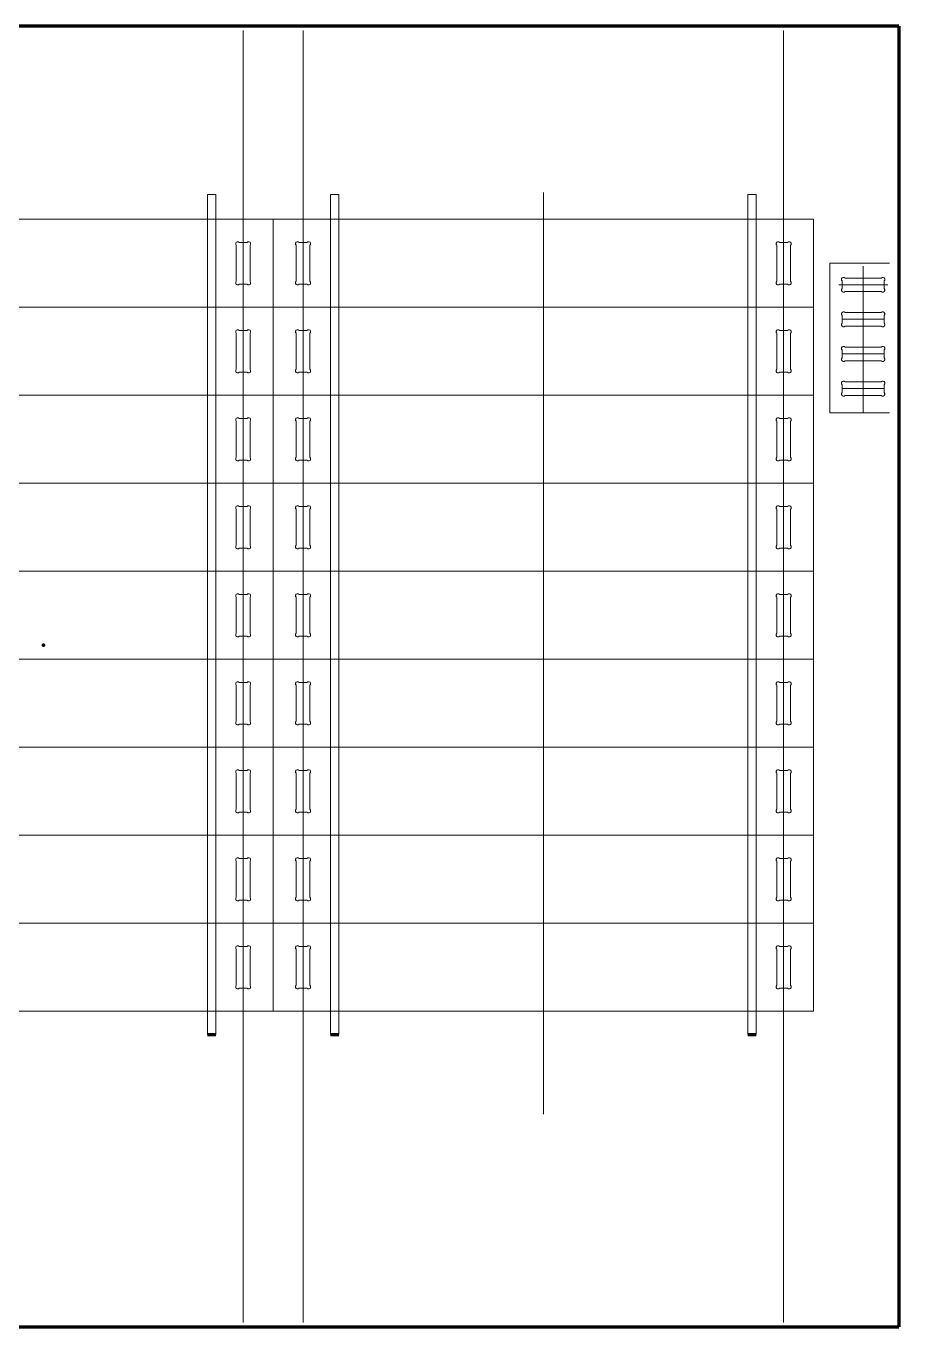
# Model space of a CAD drawing. Header units: millimetres. Extents: x -37 to 2453, y -407 to 1455.
# Drawn here: x 1203 to 2453, y -407 to 1455 of the extents above; entities that cross this region are included whole.
import ezdxf
from ezdxf.lldxf.tags import DXFTag

# ---------------------------------------------------------------- set-up
doc = ezdxf.new("R2010")
doc.units = ezdxf.units.MM
doc.layers.add('1', color=7, linetype='Continuous', true_color=0xffffff)
doc.layers.add('23', color=7, linetype='Continuous', true_color=0xffffff)
tags = doc.linetypes.add('PHANTOM', pattern=[50.5, 18, -6.5, 6.5, -6.5, 6.5, -6.5]).pattern_tags.tags
tags[14:15] = [DXFTag(74, 4), DXFTag(75, 0), DXFTag(340, '0'), DXFTag(46, 0.0), DXFTag(50, 0.0), DXFTag(44, 0.0), DXFTag(45, 0.0)]
tags[12:13] = [DXFTag(74, 4), DXFTag(75, 0), DXFTag(340, '0'), DXFTag(46, 0.0), DXFTag(50, 0.0), DXFTag(44, 0.0), DXFTag(45, 0.0)]
tags[10:11] = [DXFTag(74, 4), DXFTag(75, 0), DXFTag(340, '0'), DXFTag(46, 0.0), DXFTag(50, 0.0), DXFTag(44, 0.0), DXFTag(45, 0.0)]
tags[8:9] = [DXFTag(74, 4), DXFTag(75, 0), DXFTag(340, '0'), DXFTag(46, 0.0), DXFTag(50, 0.0), DXFTag(44, 0.0), DXFTag(45, 0.0)]
tags[6:7] = [DXFTag(74, 4), DXFTag(75, 0), DXFTag(340, '0'), DXFTag(46, 0.0), DXFTag(50, 0.0), DXFTag(44, 0.0), DXFTag(45, 0.0)]
tags[4:5] = [DXFTag(74, 4), DXFTag(75, 0), DXFTag(340, '0'), DXFTag(46, 0.0), DXFTag(50, 0.0), DXFTag(44, 0.0), DXFTag(45, 0.0)]

msp = doc.modelspace()

# ---------------------------------------------------------------- linework, layer by layer
at = {"layer": '1', "color": 251, "linetype": 'Continuous', "lineweight": 70}
for p, q in [((2453.449976, 1455.448367), (2.749976, 1455.448367)), ((2453.449976, 1455.448367), (2453.449976, -407.251633)), ((2.749976, -407.251633), (2453.449976, -407.251633))]:
    msp.add_line(p, q, dxfattribs=at)
at = {"layer": '1', "color": 172, "linetype": 'PHANTOM', "lineweight": 18}
for p, q in [((1514.199976, 1449.098367), (1514.199976, -400.901633)), ((1599.999976, 1449.098367), (1599.999976, -400.901633)), ((2288.199976, 1449.098367), (2288.199976, -400.901633)), ((1944.099976, 1217.233797), (1944.099976, -102.766203)), ((2402.102885, 1111.649952), (2402.102885, 901.649952)), ((2367.2574, 1084.962299), (2437.2574, 1084.962299)), ((2372.102885, 1035.512299), (2432.102885, 1035.512299)), ((2372.102885, 985.962299), (2432.102885, 985.962299)), ((2372.102885, 936.312299), (2432.102885, 936.312299))]:
    msp.add_line(p, q, dxfattribs=at)
at = {"layer": '1', "color": 172, "linetype": 'Continuous', "lineweight": 18}
for p, q in [((1463.099976, 1214.098367), (1463.099976, 11.390993)), ((1475.099976, 1214.098367), (1463.099976, 1214.098367)), ((1475.099976, 11.390993), (1475.099976, 1214.098367)), ((1639.099976, 1214.098367), (1651.099976, 1214.098367)), ((1639.099976, 11.390993), (1639.099976, 1214.098367)), ((1651.099976, 1214.098367), (1651.099976, 11.390993)), ((2237.099976, 1214.098367), (2237.099976, 11.390993)), ((2249.099976, 1214.098367), (2237.099976, 1214.098367)), ((2249.099976, 11.390993), (2249.099976, 1214.098367)), ((9.099976, 1178.698367), (2331.099976, 1178.698367)), ((1557.099976, 1178.698367), (1557.099976, 44.698367)), ((2331.099976, 1178.698367), (2331.099976, 44.698367)), ((1504.399976, 1141.462299), (1504.399976, 1089.934435)), ((1519.763908, 1145.698367), (1508.636044, 1145.698367)), ((1523.999976, 1089.934435), (1523.999976, 1141.462299)), ((1590.199976, 1089.934435), (1590.199976, 1141.462299)), ((1594.436044, 1145.698367), (1605.563908, 1145.698367)), ((1609.799976, 1141.462299), (1609.799976, 1089.934435)), ((2278.399976, 1141.462299), (2278.399976, 1089.934435)), ((2293.763908, 1145.698367), (2282.636044, 1145.698367)), ((2297.999976, 1089.934435), (2297.999976, 1141.462299)), ((2354.542222, 1115.698367), (2439.912596, 1115.698367)), ((2354.542222, 901.649952), (2354.542222, 1115.698367)), ((1508.636044, 1085.698367), (1519.763908, 1085.698367)), ((1605.563908, 1085.698367), (1594.436044, 1085.698367)), ((2282.636044, 1085.698367), (2293.763908, 1085.698367)), ((2372.102885, 1079.498367), (2372.102885, 1090.426231)), ((2376.338953, 1094.662299), (2427.866817, 1094.662299)), ((2432.102885, 1090.426231), (2432.102885, 1079.498367)), ((2376.338953, 1075.262299), (2427.866817, 1075.262299)), ((9.099976, 1052.698367), (2331.099976, 1052.698367)), ((2376.338953, 1045.262299), (2427.866817, 1045.262299)), ((2372.102885, 1029.998367), (2372.102885, 1041.026231)), ((2376.338953, 1025.762299), (2427.866817, 1025.762299)), ((2432.102885, 1041.026231), (2432.102885, 1029.998367)), ((1504.399976, 963.934435), (1504.399976, 1015.462299)), ((1508.636044, 1019.698367), (1519.763908, 1019.698367)), ((1523.999976, 1015.462299), (1523.999976, 963.934435)), ((1590.199976, 1015.462299), (1590.199976, 963.934435)), ((1605.563908, 1019.698367), (1594.436044, 1019.698367)), ((1609.799976, 963.934435), (1609.799976, 1015.462299)), ((2278.399976, 963.934435), (2278.399976, 1015.462299)), ((2282.636044, 1019.698367), (2293.763908, 1019.698367)), ((2297.999976, 1015.462299), (2297.999976, 963.934435)), ((2372.102885, 980.398367), (2372.102885, 991.526231)), ((2376.338953, 995.762299), (2427.866817, 995.762299)), ((2432.102885, 991.526231), (2432.102885, 980.398367)), ((2376.338953, 976.162299), (2427.866817, 976.162299)), ((1519.763908, 959.698367), (1508.636044, 959.698367)), ((1594.436044, 959.698367), (1605.563908, 959.698367)), ((2293.763908, 959.698367), (2282.636044, 959.698367)), ((2372.102885, 930.698367), (2372.102885, 941.926231)), ((2376.338953, 946.162299), (2427.866817, 946.162299)), ((2432.102885, 941.926231), (2432.102885, 930.698367)), ((9.099976, 926.698367), (2331.099976, 926.698367)), ((2427.866817, 926.462299), (2376.338953, 926.462299)), ((2439.912596, 901.649952), (2354.542222, 901.649952)), ((1504.399976, 889.462299), (1504.399976, 837.934435)), ((1519.763908, 893.698367), (1508.636044, 893.698367)), ((1523.999976, 837.934435), (1523.999976, 889.462299)), ((1590.199976, 837.934435), (1590.199976, 889.462299)), ((1594.436044, 893.698367), (1605.563908, 893.698367)), ((1609.799976, 889.462299), (1609.799976, 837.934435)), ((2278.399976, 889.462299), (2278.399976, 837.934435)), ((2293.763908, 893.698367), (2282.636044, 893.698367)), ((2297.999976, 837.934435), (2297.999976, 889.462299)), ((1508.636044, 833.698367), (1519.763908, 833.698367)), ((1605.563908, 833.698367), (1594.436044, 833.698367)), ((2282.636044, 833.698367), (2293.763908, 833.698367)), ((9.099976, 800.698367), (2331.099976, 800.698367)), ((1508.636044, 767.698367), (1519.763908, 767.698367)), ((1605.563908, 767.698367), (1594.436044, 767.698367)), ((2282.636044, 767.698367), (2293.763908, 767.698367)), ((1504.399976, 711.934435), (1504.399976, 763.462299)), ((1523.999976, 763.462299), (1523.999976, 711.934435)), ((1590.199976, 763.462299), (1590.199976, 711.934435)), ((1609.799976, 711.934435), (1609.799976, 763.462299)), ((2278.399976, 711.934435), (2278.399976, 763.462299)), ((2297.999976, 763.462299), (2297.999976, 711.934435)), ((1519.763908, 707.698367), (1508.636044, 707.698367)), ((1594.436044, 707.698367), (1605.563908, 707.698367)), ((2293.763908, 707.698367), (2282.636044, 707.698367)), ((9.099976, 674.698367), (2331.099976, 674.698367)), ((1504.399976, 637.462299), (1504.399976, 585.934435)), ((1519.763908, 641.698367), (1508.636044, 641.698367)), ((1523.999976, 585.934435), (1523.999976, 637.462299)), ((1590.199976, 585.934435), (1590.199976, 637.462299)), ((1594.436044, 641.698367), (1605.563908, 641.698367)), ((1609.799976, 637.462299), (1609.799976, 585.934435)), ((2278.399976, 637.462299), (2278.399976, 585.934435)), ((2293.763908, 641.698367), (2282.636044, 641.698367)), ((2297.999976, 585.934435), (2297.999976, 637.462299)), ((1508.636044, 581.698367), (1519.763908, 581.698367)), ((1605.563908, 581.698367), (1594.436044, 581.698367)), ((2282.636044, 581.698367), (2293.763908, 581.698367)), ((9.099976, 548.698367), (2331.099976, 548.698367)), ((1504.399976, 459.934435), (1504.399976, 511.462299)), ((1508.636044, 515.698367), (1519.763908, 515.698367)), ((1523.999976, 511.462299), (1523.999976, 459.934435)), ((1590.199976, 511.462299), (1590.199976, 459.934435)), ((1605.563908, 515.698367), (1594.436044, 515.698367)), ((1609.799976, 459.934435), (1609.799976, 511.462299)), ((2278.399976, 459.934435), (2278.399976, 511.462299)), ((2282.636044, 515.698367), (2293.763908, 515.698367)), ((2297.999976, 511.462299), (2297.999976, 459.934435)), ((1519.763908, 455.698367), (1508.636044, 455.698367)), ((1594.436044, 455.698367), (1605.563908, 455.698367)), ((2293.763908, 455.698367), (2282.636044, 455.698367)), ((9.099976, 422.698367), (2331.099976, 422.698367)), ((1504.399976, 385.462299), (1504.399976, 333.934435)), ((1519.763908, 389.698367), (1508.636044, 389.698367)), ((1523.999976, 333.934435), (1523.999976, 385.462299)), ((1590.199976, 333.934435), (1590.199976, 385.462299)), ((1594.436044, 389.698367), (1605.563908, 389.698367)), ((1609.799976, 385.462299), (1609.799976, 333.934435)), ((2278.399976, 385.462299), (2278.399976, 333.934435)), ((2293.763908, 389.698367), (2282.636044, 389.698367)), ((2297.999976, 333.934435), (2297.999976, 385.462299)), ((1508.636044, 329.698367), (1519.763908, 329.698367)), ((1605.563908, 329.698367), (1594.436044, 329.698367)), ((2282.636044, 329.698367), (2293.763908, 329.698367)), ((9.099976, 296.698367), (2331.099976, 296.698367)), ((1508.636044, 263.698367), (1519.763908, 263.698367)), ((1605.563908, 263.698367), (1594.436044, 263.698367)), ((2282.636044, 263.698367), (2293.763908, 263.698367)), ((1504.399976, 207.934435), (1504.399976, 259.462299)), ((1523.999976, 259.462299), (1523.999976, 207.934435)), ((1590.199976, 259.462299), (1590.199976, 207.934435)), ((1609.799976, 207.934435), (1609.799976, 259.462299)), ((2278.399976, 207.934435), (2278.399976, 259.462299)), ((2297.999976, 259.462299), (2297.999976, 207.934435)), ((1519.763908, 203.698367), (1508.636044, 203.698367)), ((1594.436044, 203.698367), (1605.563908, 203.698367)), ((2293.763908, 203.698367), (2282.636044, 203.698367)), ((9.099976, 170.698367), (2331.099976, 170.698367)), ((1504.399976, 133.462299), (1504.399976, 81.934435)), ((1519.763908, 137.698367), (1508.636044, 137.698367)), ((1523.999976, 81.934435), (1523.999976, 133.462299)), ((1590.199976, 81.934435), (1590.199976, 133.462299)), ((1594.436044, 137.698367), (1605.563908, 137.698367)), ((1609.799976, 133.462299), (1609.799976, 81.934435)), ((2278.399976, 133.462299), (2278.399976, 81.934435)), ((2293.763908, 137.698367), (2282.636044, 137.698367)), ((2297.999976, 81.934435), (2297.999976, 133.462299)), ((1508.636044, 77.698367), (1519.763908, 77.698367)), ((1605.563908, 77.698367), (1594.436044, 77.698367)), ((2282.636044, 77.698367), (2293.763908, 77.698367)), ((9.099976, 44.698367), (2331.099976, 44.698367))]:
    msp.add_line(p, q, dxfattribs=at)
at = {"layer": '1', "color": 163, "linetype": 'Continuous', "lineweight": 70}
for p, q in [((1463.099976, 11.390993), (1475.099976, 11.390993)), ((1639.099976, 11.390993), (1651.099976, 11.390993)), ((2237.099976, 11.390993), (2249.099976, 11.390993))]:
    msp.add_line(p, q, dxfattribs=at)
at = {"layer": '1', "color": 172, "linetype": 'Continuous', "lineweight": 18}
for centre, start, end in [((1506.399976, 1143.698367), 41.810315, 228.189685), ((1521.999976, 1143.698367), 311.810315, 138.189685), ((1592.199976, 1143.698367), 41.810315, 228.189685), ((1607.799976, 1143.698367), 311.810315, 138.189685), ((2280.399976, 1143.698367), 41.810315, 228.189685), ((2295.999976, 1143.698367), 311.810315, 138.189685), ((1506.399976, 1087.698367), 131.810315, 318.189685), ((1521.999976, 1087.698367), 221.810315, 48.189685), ((1592.199976, 1087.698367), 131.810315, 318.189685), ((1607.799976, 1087.698367), 221.810315, 48.189685), ((2280.399976, 1087.698367), 131.810315, 318.189685), ((2295.999976, 1087.698367), 221.810315, 48.189685), ((2374.102885, 1092.662299), 41.810315, 228.189685), ((2430.102885, 1092.662299), 311.810315, 138.189685), ((2374.102885, 1077.262299), 131.810315, 318.189685), ((2430.102885, 1077.262299), 221.810315, 48.189685), ((2374.102885, 1043.262299), 41.810315, 228.189685), ((2430.102885, 1043.262299), 311.810315, 138.189685), ((2374.102885, 1027.762299), 131.810315, 318.189685), ((2430.102885, 1027.762299), 221.810315, 48.189685), ((1506.399976, 1017.698367), 41.810315, 228.189685), ((1521.999976, 1017.698367), 311.810315, 138.189685), ((1592.199976, 1017.698367), 41.810315, 228.189685), ((1607.799976, 1017.698367), 311.810315, 138.189685), ((2280.399976, 1017.698367), 41.810315, 228.189685), ((2295.999976, 1017.698367), 311.810315, 138.189685), ((2374.102885, 993.762299), 41.810315, 228.189685), ((2430.102885, 993.762299), 311.810315, 138.189685), ((2374.102885, 978.162299), 131.810315, 318.189685), ((2430.102885, 978.162299), 221.810315, 48.189685), ((1506.399976, 961.698367), 131.810315, 318.189685), ((1521.999976, 961.698367), 221.810315, 48.189685), ((1592.199976, 961.698367), 131.810315, 318.189685), ((1607.799976, 961.698367), 221.810315, 48.189685), ((2280.399976, 961.698367), 131.810315, 318.189685), ((2295.999976, 961.698367), 221.810315, 48.189685), ((2374.102885, 944.162299), 41.810315, 228.189685), ((2430.102885, 944.162299), 311.810315, 138.189685), ((2374.102885, 928.462299), 131.810315, 318.189685), ((2430.102885, 928.462299), 221.810315, 48.189685), ((1506.399976, 891.698367), 41.810315, 228.189685), ((1521.999976, 891.698367), 311.810315, 138.189685), ((1592.199976, 891.698367), 41.810315, 228.189685), ((1607.799976, 891.698367), 311.810315, 138.189685), ((2280.399976, 891.698367), 41.810315, 228.189685), ((2295.999976, 891.698367), 311.810315, 138.189685), ((1506.399976, 835.698367), 131.810315, 318.189685), ((1521.999976, 835.698367), 221.810315, 48.189685), ((1592.199976, 835.698367), 131.810315, 318.189685), ((1607.799976, 835.698367), 221.810315, 48.189685), ((2280.399976, 835.698367), 131.810315, 318.189685), ((2295.999976, 835.698367), 221.810315, 48.189685), ((1506.399976, 765.698367), 41.810315, 228.189685), ((1521.999976, 765.698367), 311.810315, 138.189685), ((1592.199976, 765.698367), 41.810315, 228.189685), ((1607.799976, 765.698367), 311.810315, 138.189685), ((2280.399976, 765.698367), 41.810315, 228.189685), ((2295.999976, 765.698367), 311.810315, 138.189685), ((1506.399976, 709.698367), 131.810315, 318.189685), ((1521.999976, 709.698367), 221.810315, 48.189685), ((1592.199976, 709.698367), 131.810315, 318.189685), ((1607.799976, 709.698367), 221.810315, 48.189685), ((2280.399976, 709.698367), 131.810315, 318.189685), ((2295.999976, 709.698367), 221.810315, 48.189685), ((1506.399976, 639.698367), 41.810315, 228.189685), ((1521.999976, 639.698367), 311.810315, 138.189685), ((1592.199976, 639.698367), 41.810315, 228.189685), ((1607.799976, 639.698367), 311.810315, 138.189685), ((2280.399976, 639.698367), 41.810315, 228.189685), ((2295.999976, 639.698367), 311.810315, 138.189685), ((1506.399976, 583.698367), 131.810315, 318.189685), ((1521.999976, 583.698367), 221.810315, 48.189685), ((1592.199976, 583.698367), 131.810315, 318.189685), ((1607.799976, 583.698367), 221.810315, 48.189685), ((2280.399976, 583.698367), 131.810315, 318.189685), ((2295.999976, 583.698367), 221.810315, 48.189685), ((1506.399976, 513.698367), 41.810315, 228.189685), ((1521.999976, 513.698367), 311.810315, 138.189685), ((1592.199976, 513.698367), 41.810315, 228.189685), ((1607.799976, 513.698367), 311.810315, 138.189685), ((2280.399976, 513.698367), 41.810315, 228.189685), ((2295.999976, 513.698367), 311.810315, 138.189685), ((1506.399976, 457.698367), 131.810315, 318.189685), ((1521.999976, 457.698367), 221.810315, 48.189685), ((1592.199976, 457.698367), 131.810315, 318.189685), ((1607.799976, 457.698367), 221.810315, 48.189685), ((2280.399976, 457.698367), 131.810315, 318.189685), ((2295.999976, 457.698367), 221.810315, 48.189685), ((1506.399976, 387.698367), 41.810315, 228.189685), ((1521.999976, 387.698367), 311.810315, 138.189685), ((1592.199976, 387.698367), 41.810315, 228.189685), ((1607.799976, 387.698367), 311.810315, 138.189685), ((2280.399976, 387.698367), 41.810315, 228.189685), ((2295.999976, 387.698367), 311.810315, 138.189685), ((1506.399976, 331.698367), 131.810315, 318.189685), ((1521.999976, 331.698367), 221.810315, 48.189685), ((1592.199976, 331.698367), 131.810315, 318.189685), ((1607.799976, 331.698367), 221.810315, 48.189685), ((2280.399976, 331.698367), 131.810315, 318.189685), ((2295.999976, 331.698367), 221.810315, 48.189685), ((1506.399976, 261.698367), 41.810315, 228.189685), ((1521.999976, 261.698367), 311.810315, 138.189685), ((1592.199976, 261.698367), 41.810315, 228.189685), ((1607.799976, 261.698367), 311.810315, 138.189685), ((2280.399976, 261.698367), 41.810315, 228.189685), ((2295.999976, 261.698367), 311.810315, 138.189685), ((1506.399976, 205.698367), 131.810315, 318.189685), ((1521.999976, 205.698367), 221.810315, 48.189685), ((1592.199976, 205.698367), 131.810315, 318.189685), ((1607.799976, 205.698367), 221.810315, 48.189685), ((2280.399976, 205.698367), 131.810315, 318.189685), ((2295.999976, 205.698367), 221.810315, 48.189685), ((1506.399976, 135.698367), 41.810315, 228.189685), ((1521.999976, 135.698367), 311.810315, 138.189685), ((1592.199976, 135.698367), 41.810315, 228.189685), ((1607.799976, 135.698367), 311.810315, 138.189685), ((2280.399976, 135.698367), 41.810315, 228.189685), ((2295.999976, 135.698367), 311.810315, 138.189685), ((1506.399976, 79.698367), 131.810315, 318.189685), ((1521.999976, 79.698367), 221.810315, 48.189685), ((1592.199976, 79.698367), 131.810315, 318.189685), ((1607.799976, 79.698367), 221.810315, 48.189685), ((2280.399976, 79.698367), 131.810315, 318.189685), ((2295.999976, 79.698367), 221.810315, 48.189685)]:
    msp.add_arc(centre, 3, start, end, dxfattribs=at)
at = {"layer": '23', "color": 253, "linetype": 'Continuous', "lineweight": 70}
msp.add_point((1228.099976, 569.098367), dxfattribs=at)

doc.saveas('drawing.dxf')
